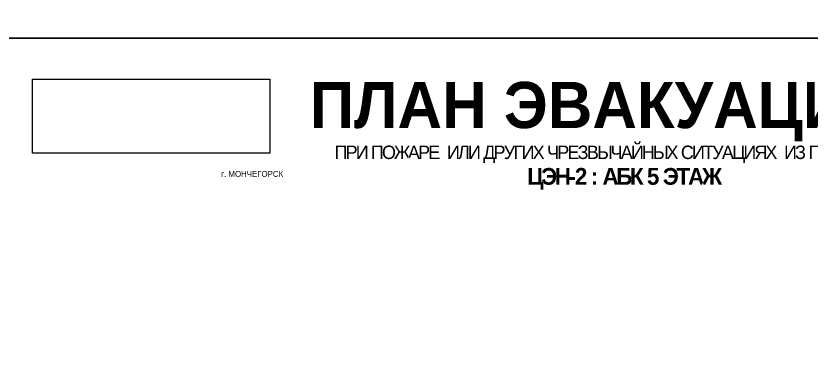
# Model space of a CAD drawing. Header units: millimetres. Extents: x 13810 to 67229, y 12374 to 21950.
# Drawn here: x 21734.7 to 22113.5, y 14786.8 to 14953 of the extents above; entities that cross this region are included whole.
import ezdxf

# ---------------------------------------------------------------- set-up
doc = ezdxf.new("R2010")
doc.units = ezdxf.units.MM
doc.styles.add('обычный', font='arial.ttf')
picture_1 = doc.add_image_def('image1.jpg', size_in_pixel=(337, 105))

msp = doc.modelspace()

# ---------------------------------------------------------------- linework, layer by layer
at = {"color": 126, "lineweight": 0, "true_color": 0x008754}
for points in [[(21721.1, 15337.36), (22321.1, 15337.36), (22321.1, 14942.36), (21721.1, 14942.36)], [(21721.1, 14942.36), (22321.1, 14942.36), (22321.1, 14547.36), (21721.1, 14547.36)]]:
    msp.add_lwpolyline(points, close=True, dxfattribs=at)

# ---------------------------------------------------------------- texts
at = {"lineweight": 0, "style": 'обычный'}
for s, insert, char_height, width, attachment_point in [('{\\fProxima Nova Rg|b1|i0|c204|p2;ПЛАН ЭВАКУАЦИИ}', (21874.67, 14921.62), 22, 493.8901, 1), ('\\pi-8.4,l8.4,t8.4;{\\fProxima Nova Rg|b0|i0|c204|p2;г. МОНЧЕГОРСК\\H1.1997x; }', (21847.24, 14877.78), 2.8, 126.6484, 5)]:
    msp.add_mtext(s, dxfattribs=dict(at, insert=insert, char_height=char_height, width=width, attachment_point=attachment_point))
at = {"color": 0, "lineweight": 0, "insert": (22023.97, 14891.46), "char_height": 8, "width": 449.2158, "attachment_point": 5, "style": 'обычный'}
msp.add_mtext('{\\fArial Black|b1|i0|c204|p34;\\H2x;\\T0.85;  \\fArial Narrow|b0|i0|c204|p34;\\H0.8x;\\W0.9;\\P\\fProxima Nova Rg|b0|i0|c204|p2;\\H0.5x;\\W1;\\C256;ПРИ ПОЖАРЕ  ИЛИ ДРУГИХ ЧРЕЗВЫЧАЙНЫХ СИТУАЦИЯХ  ИЗ ПОМЕЩЕНИЙ \\fProxima Nova Rg|b1|i0|c204|p2;\\H1.25x;\\PЦЭН-2 : АБК 5 ЭТАЖ}', dxfattribs=at)

# ---------------------------------------------------------------- pictures from other files: only their frames are drawn
at = {"color": 7, "lineweight": 0, "true_color": 0xf5f5ff}
image = msp.add_image(picture_1, insert=(21742.59, 14887.7), size_in_units=(113.11, 35.24), dxfattribs=at)
image.dxf.flags = 7

doc.saveas('drawing.dxf')
